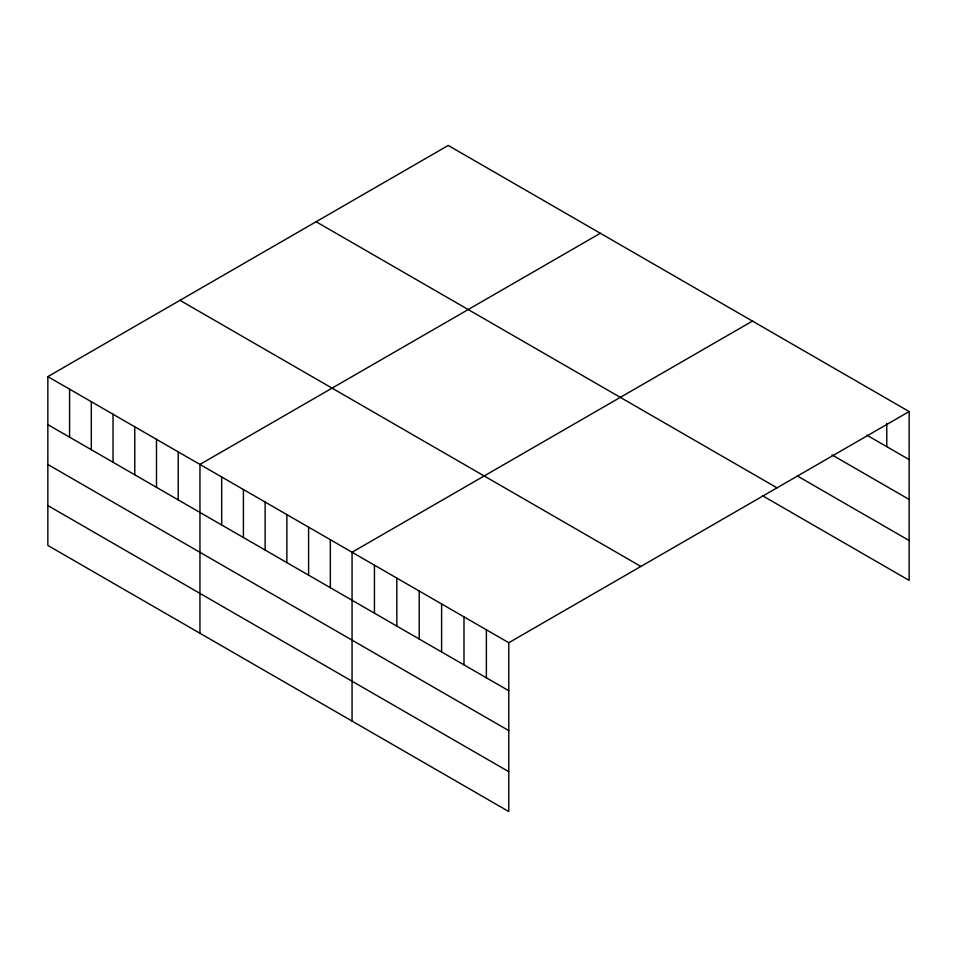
<?xml version="1.0" encoding="UTF-8"?>
<svg xmlns="http://www.w3.org/2000/svg" width="957" height="957" viewBox="0 0 957 957"><rect width="100%" height="100%" fill="white"/><g stroke="black" fill="none" stroke-linecap="round" stroke-linejoin="round"><path stroke-width="1.44" d="M47.85 376.615L508.765 642.721L508.765 811.548L47.85 545.442L47.85 376.615L448.235 145.452L909.15 411.558L909.15 580.385L762.394 495.654M600.338 233.269L199.953 464.42L199.953 633.259M752.441 321.085L352.056 552.237L352.056 721.076M508.765 642.721L909.15 411.558M866.863 435.16L909.15 459.575M832.04 454.922L909.15 499.446M797.217 475.892L909.15 540.526M316.109 221.737L777.024 487.843M179.976 300.331L640.891 566.436M47.85 424.621L508.765 690.727M47.85 464.492L508.765 730.598M47.85 505.571L508.765 771.677M886.768 423.365L886.768 446.644M486.383 629.79L486.383 677.807M463.989 616.87L463.989 664.876M441.608 603.939L441.608 651.956M419.214 591.019L419.214 639.025M396.832 578.088L396.832 626.105M374.438 565.168L374.438 613.186M330.332 539.7L330.332 587.706M308.597 527.151L308.597 575.169M286.873 514.603L286.873 562.62M265.137 502.066L265.137 550.072M243.413 489.517L243.413 537.535M221.677 476.969L221.677 524.986M178.229 451.883L178.229 499.889M156.493 439.335L156.493 487.352M134.77 426.786L134.77 474.804M113.034 414.249L113.034 462.255M91.31 401.701L91.31 449.718M69.574 389.152L69.574 437.17"/></g></svg>
